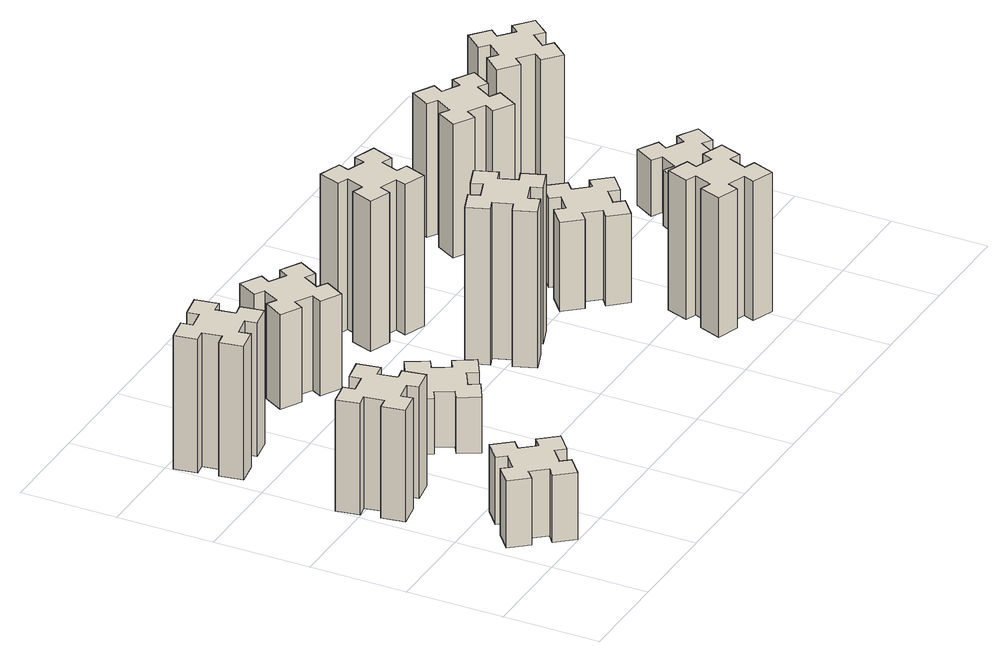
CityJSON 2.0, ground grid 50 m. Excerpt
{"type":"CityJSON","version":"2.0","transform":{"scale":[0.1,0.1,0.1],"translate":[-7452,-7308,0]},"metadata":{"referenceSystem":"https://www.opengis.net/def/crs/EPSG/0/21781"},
"CityObjects":{
"building1":{"type":"Building","attributes":{"class":"1000","function":"1000","usage":"1000","yearOfConstruction":2016,"roofType":"1000","measuredHeight":36,"storeysAboveGround":30,"storeysBelowGround":0},"geometry":[{"type":"Solid","lod":"1","boundaries":[[[[0,1,2,3,4,5,6,7,8,9,10,11,12,13,14,15,16,17,18,19]],[[17,16,20,21]],[[16,15,22,20]],[[15,14,23,22]],[[14,13,24,23]],[[13,12,25,24]],[[12,11,26,25]],[[11,10,27,26]],[[10,9,28,27]],[[9,8,29,28]],[[8,7,30,29]],[[7,6,31,30]],[[6,5,32,31]],[[5,4,33,32]],[[4,3,34,33]],[[3,2,35,34]],[[2,1,36,35]],[[1,0,37,36]],[[0,19,38,37]],[[19,18,39,38]],[[18,17,21,39]],[[24,25,26,27,28,29,30,31,32,33,34,35,36,37,38,39,21,20,22,23]]]]}]},
"building2":{"type":"Building","attributes":{"class":"1000","function":"1000","usage":"1000","yearOfConstruction":2016,"roofType":"1000","measuredHeight":60,"storeysAboveGround":30,"storeysBelowGround":0},"geometry":[{"type":"Solid","lod":"1","boundaries":[[[[40,41,42,43,44,45,46,47,48,49,50,51,52,53,54,55,56,57,58,59]],[[57,56,60,61]],[[56,55,62,60]],[[55,54,63,62]],[[54,53,64,63]],[[53,52,65,64]],[[52,51,66,65]],[[51,50,67,66]],[[50,49,68,67]],[[49,48,69,68]],[[48,47,70,69]],[[47,46,71,70]],[[46,45,72,71]],[[45,44,73,72]],[[44,43,74,73]],[[43,42,75,74]],[[42,41,76,75]],[[41,40,77,76]],[[40,59,78,77]],[[59,58,79,78]],[[58,57,61,79]],[[64,65,66,67,68,69,70,71,72,73,74,75,76,77,78,79,61,60,62,63]]]]}]},
"building3":{"type":"Building","attributes":{"class":"1000","function":"1000","usage":"1000","yearOfConstruction":2016,"roofType":"1000","measuredHeight":72,"storeysAboveGround":30,"storeysBelowGround":0},"geometry":[{"type":"Solid","lod":"1","boundaries":[[[[80,81,82,83,84,85,86,87,88,89,90,91,92,93,94,95,96,97,98,99]],[[97,96,100,101]],[[96,95,102,100]],[[95,94,103,102]],[[94,93,104,103]],[[93,92,105,104]],[[92,91,106,105]],[[91,90,107,106]],[[90,89,108,107]],[[89,88,109,108]],[[88,87,110,109]],[[87,86,111,110]],[[86,85,112,111]],[[85,84,113,112]],[[84,83,114,113]],[[83,82,115,114]],[[82,81,116,115]],[[81,80,117,116]],[[80,99,118,117]],[[99,98,119,118]],[[98,97,101,119]],[[104,105,106,107,108,109,110,111,112,113,114,115,116,117,118,119,101,100,102,103]]]]}]},
"building4":{"type":"Building","attributes":{"class":"1000","function":"1000","usage":"1000","yearOfConstruction":2016,"roofType":"1000","measuredHeight":30,"storeysAboveGround":30,"storeysBelowGround":0},"geometry":[{"type":"Solid","lod":"1","boundaries":[[[[120,121,122,123,124,125,126,127,128,129,130,131,132,133,134,135,136,137,138,139]],[[137,136,140,141]],[[136,135,142,140]],[[135,134,143,142]],[[134,133,144,143]],[[133,132,145,144]],[[132,131,146,145]],[[131,130,147,146]],[[130,129,148,147]],[[129,128,149,148]],[[128,127,150,149]],[[127,126,151,150]],[[126,125,152,151]],[[125,124,153,152]],[[124,123,154,153]],[[123,122,155,154]],[[122,121,156,155]],[[121,120,157,156]],[[120,139,158,157]],[[139,138,159,158]],[[138,137,141,159]],[[144,145,146,147,148,149,150,151,152,153,154,155,156,157,158,159,141,140,142,143]]]]}]},
"building5":{"type":"Building","attributes":{"class":"1000","function":"1000","usage":"1000","yearOfConstruction":2016,"roofType":"1000","measuredHeight":51,"storeysAboveGround":30,"storeysBelowGround":0},"geometry":[{"type":"Solid","lod":"1","boundaries":[[[[160,161,162,163,164,165,166,167,168,169,170,171,172,173,174,175,176,177,178,179]],[[177,176,180,181]],[[176,175,182,180]],[[175,174,183,182]],[[174,173,184,183]],[[173,172,185,184]],[[172,171,186,185]],[[171,170,187,186]],[[170,169,188,187]],[[169,168,189,188]],[[168,167,190,189]],[[167,166,191,190]],[[166,165,192,191]],[[165,164,193,192]],[[164,163,194,193]],[[163,162,195,194]],[[162,161,196,195]],[[161,160,197,196]],[[160,179,198,197]],[[179,178,199,198]],[[178,177,181,199]],[[184,185,186,187,188,189,190,191,192,193,194,195,196,197,198,199,181,180,182,183]]]]}]},
"building6":{"type":"Building","attributes":{"class":"1000","function":"1000","usage":"1000","yearOfConstruction":2016,"roofType":"1000","measuredHeight":84,"storeysAboveGround":30,"storeysBelowGround":0},"geometry":[{"type":"Solid","lod":"1","boundaries":[[[[200,201,202,203,204,205,206,207,208,209,210,211,212,213,214,215,216,217,218,219]],[[217,216,220,221]],[[216,215,222,220]],[[215,214,223,222]],[[214,213,224,223]],[[213,212,225,224]],[[212,211,226,225]],[[211,210,227,226]],[[210,209,228,227]],[[209,208,229,228]],[[208,207,230,229]],[[207,206,231,230]],[[206,205,232,231]],[[205,204,233,232]],[[204,203,234,233]],[[203,202,235,234]],[[202,201,236,235]],[[201,200,237,236]],[[200,219,238,237]],[[219,218,239,238]],[[218,217,221,239]],[[224,225,226,227,228,229,230,231,232,233,234,235,236,237,238,239,221,220,222,223]]]]}]},
"building7":{"type":"Building","attributes":{"class":"1000","function":"1000","usage":"1000","yearOfConstruction":2016,"roofType":"1000","measuredHeight":81,"storeysAboveGround":30,"storeysBelowGround":0},"geometry":[{"type":"Solid","lod":"1","boundaries":[[[[240,241,242,243,244,245,246,247,248,249,250,251,252,253,254,255,256,257,258,259]],[[257,256,260,261]],[[256,255,262,260]],[[255,254,263,262]],[[254,253,264,263]],[[253,252,265,264]],[[252,251,266,265]],[[251,250,267,266]],[[250,249,268,267]],[[249,248,269,268]],[[248,247,270,269]],[[247,246,271,270]],[[246,245,272,271]],[[245,244,273,272]],[[244,243,274,273]],[[243,242,275,274]],[[242,241,276,275]],[[241,240,277,276]],[[240,259,278,277]],[[259,258,279,278]],[[258,257,261,279]],[[264,265,266,267,268,269,270,271,272,273,274,275,276,277,278,279,261,260,262,263]]]]}]},
"building8":{"type":"Building","attributes":{"class":"1000","function":"1000","usage":"1000","yearOfConstruction":2016,"roofType":"1000","measuredHeight":75,"storeysAboveGround":30,"storeysBelowGround":0},"geometry":[{"type":"Solid","lod":"1","boundaries":[[[[280,281,282,283,284,285,286,287,288,289,290,291,292,293,294,295,296,297,298,299]],[[297,296,300,301]],[[296,295,302,300]],[[295,294,303,302]],[[294,293,304,303]],[[293,292,305,304]],[[292,291,306,305]],[[291,290,307,306]],[[290,289,308,307]],[[289,288,309,308]],[[288,287,310,309]],[[287,286,311,310]],[[286,285,312,311]],[[285,284,313,312]],[[284,283,314,313]],[[283,282,315,314]],[[282,281,316,315]],[[281,280,317,316]],[[280,299,318,317]],[[299,298,319,318]],[[298,297,301,319]],[[304,305,306,307,308,309,310,311,312,313,314,315,316,317,318,319,301,300,302,303]]]]}]},
"building9":{"type":"Building","attributes":{"class":"1000","function":"1000","usage":"1000","yearOfConstruction":2016,"roofType":"1000","measuredHeight":48,"storeysAboveGround":30,"storeysBelowGround":0},"geometry":[{"type":"Solid","lod":"1","boundaries":[[[[320,321,322,323,324,325,326,327,328,329,330,331,332,333,334,335,336,337,338,339]],[[337,336,340,341]],[[336,335,342,340]],[[335,334,343,342]],[[334,333,344,343]],[[333,332,345,344]],[[332,331,346,345]],[[331,330,347,346]],[[330,329,348,347]],[[329,328,349,348]],[[328,327,350,349]],[[327,326,351,350]],[[326,325,352,351]],[[325,324,353,352]],[[324,323,354,353]],[[323,322,355,354]],[[322,321,356,355]],[[321,320,357,356]],[[320,339,358,357]],[[339,338,359,358]],[[338,337,341,359]],[[344,345,346,347,348,349,350,351,352,353,354,355,356,357,358,359,341,340,342,343]]]]}]},
"building10":{"type":"Building","attributes":{"class":"1000","function":"1000","usage":"1000","yearOfConstruction":2016,"roofType":"1000","measuredHeight":72,"storeysAboveGround":30,"storeysBelowGround":0},"geometry":[{"type":"Solid","lod":"1","boundaries":[[[[360,361,362,363,364,365,366,367,368,369,370,371,372,373,374,375,376,377,378,379]],[[377,376,380,381]],[[376,375,382,380]],[[375,374,383,382]],[[374,373,384,383]],[[373,372,385,384]],[[372,371,386,385]],[[371,370,387,386]],[[370,369,388,387]],[[369,368,389,388]],[[368,367,390,389]],[[367,366,391,390]],[[366,365,392,391]],[[365,364,393,392]],[[364,363,394,393]],[[363,362,395,394]],[[362,361,396,395]],[[361,360,397,396]],[[360,379,398,397]],[[379,378,399,398]],[[378,377,381,399]],[[384,385,386,387,388,389,390,391,392,393,394,395,396,397,398,399,381,380,382,383]]]]}]},
"building11":{"type":"Building","attributes":{"class":"1000","function":"1000","usage":"1000","yearOfConstruction":2016,"roofType":"1000","measuredHeight":30,"storeysAboveGround":30,"storeysBelowGround":0},"geometry":[{"type":"Solid","lod":"1","boundaries":[[[[400,401,402,403,404,405,406,407,408,409,410,411,412,413,414,415,416,417,418,419]],[[417,416,420,421]],[[416,415,422,420]],[[415,414,423,422]],[[414,413,424,423]],[[413,412,425,424]],[[412,411,426,425]],[[411,410,427,426]],[[410,409,428,427]],[[409,408,429,428]],[[408,407,430,429]],[[407,406,431,430]],[[406,405,432,431]],[[405,404,433,432]],[[404,403,434,433]],[[403,402,435,434]],[[402,401,436,435]],[[401,400,437,436]],[[400,419,438,437]],[[419,418,439,438]],[[418,417,421,439]],[[424,425,426,427,428,429,430,431,432,433,434,435,436,437,438,439,421,420,422,423]]]]}]},
"building12":{"type":"Building","attributes":{"class":"1000","function":"1000","usage":"1000","yearOfConstruction":2016,"roofType":"1000","measuredHeight":72,"storeysAboveGround":30,"storeysBelowGround":0},"geometry":[{"type":"Solid","lod":"1","boundaries":[[[[440,441,442,443,444,445,446,447,448,449,450,451,452,453,454,455,456,457,458,459]],[[457,456,460,461]],[[456,455,462,460]],[[455,454,463,462]],[[454,453,464,463]],[[453,452,465,464]],[[452,451,466,465]],[[451,450,467,466]],[[450,449,468,467]],[[449,448,469,468]],[[448,447,470,469]],[[447,446,471,470]],[[446,445,472,471]],[[445,444,473,472]],[[444,443,474,473]],[[443,442,475,474]],[[442,441,476,475]],[[441,440,477,476]],[[440,459,478,477]],[[459,458,479,478]],[[458,457,461,479]],[[464,465,466,467,468,469,470,471,472,473,474,475,476,477,478,479,461,460,462,463]]]]}]}
},
"vertices":[
[189,213,0],[253,136,0],[207,98,0],[284,6,0],[376,83,0],[338,129,0],[414,193,0],[453,147,0],[545,224,0],[468,316,0],[422,278,0],[357,354,0],[403,393,0],[326,485,0],[234,408,0],[273,362,0],[196,297,0],[158,343,0],[66,266,0],[143,174,0],[196,297,360],[158,343,360],[273,362,360],[234,408,360],[326,485,360],[403,393,360],[357,354,360],[422,278,360],[468,316,360],[545,224,360],[453,147,360],[414,193,360],[338,129,360],[376,83,360],[284,6,360],[207,98,360],[253,136,360],[189,213,360],[143,174,360],[66,266,360],
[175,868,0],[274,886,0],[284,827,0],[402,847,0],[381,966,0],[322,955,0],[305,1054,0],[364,1064,0],[343,1182,0],[225,1161,0],[235,1102,0],[137,1085,0],[127,1144,0],[8,1123,0],[29,1005,0],[88,1015,0],[106,917,0],[47,907,0],[67,788,0],[186,809,0],[106,917,600],[47,907,600],[88,1015,600],[29,1005,600],[8,1123,600],[127,1144,600],[137,1085,600],[235,1102,600],[225,1161,600],[343,1182,600],[364,1064,600],[305,1054,600],[322,955,600],[381,966,600],[402,847,600],[284,827,600],[274,886,600],[175,868,600],[186,809,600],[67,788,600],
[322,1795,0],[305,1894,0],[364,1904,0],[343,2022,0],[225,2001,0],[235,1942,0],[137,1925,0],[127,1984,0],[8,1963,0],[29,1845,0],[88,1855,0],[106,1757,0],[47,1747,0],[67,1628,0],[186,1649,0],[175,1708,0],[274,1726,0],[284,1667,0],[402,1687,0],[381,1806,0],[274,1726,720],[284,1667,720],[175,1708,720],[186,1649,720],[67,1628,720],[47,1747,720],[106,1757,720],[88,1855,720],[29,1845,720],[8,1963,720],[127,1984,720],[137,1925,720],[235,1942,720],[225,2001,720],[343,2022,720],[364,1904,720],[305,1894,720],[322,1795,720],[381,1806,720],[402,1687,720],
[834,1106,0],[747,1056,0],[717,1108,0],[613,1048,0],[673,944,0],[725,974,0],[775,887,0],[723,857,0],[783,753,0],[887,813,0],[857,865,0],[944,915,0],[974,863,0],[1078,923,0],[1018,1027,0],[966,997,0],[916,1084,0],[968,1114,0],[908,1218,0],[804,1158,0],[916,1084,300],[968,1114,300],[966,997,300],[1018,1027,300],[1078,923,300],[974,863,300],[944,915,300],[857,865,300],[887,813,300],[783,753,300],[723,857,300],[775,887,300],[725,974,300],[673,944,300],[613,1048,300],[717,1108,300],[747,1056,300],[834,1106,300],[804,1158,300],[908,1218,300],
[847,1755,0],[934,1705,0],[904,1653,0],[1008,1593,0],[1068,1697,0],[1016,1727,0],[1066,1814,0],[1118,1784,0],[1178,1888,0],[1074,1948,0],[1044,1896,0],[957,1946,0],[987,1998,0],[883,2058,0],[823,1954,0],[875,1924,0],[825,1837,0],[773,1867,0],[713,1763,0],[817,1703,0],[825,1837,510],[773,1867,510],[875,1924,510],[823,1954,510],[883,2058,510],[987,1998,510],[957,1946,510],[1044,1896,510],[1074,1948,510],[1178,1888,510],[1118,1784,510],[1066,1814,510],[1016,1727,510],[1068,1697,510],[1008,1593,510],[904,1653,510],[934,1705,510],[847,1755,510],[817,1703,510],[713,1763,510],
[1806,1076,0],[1772,1170,0],[1828,1190,0],[1787,1303,0],[1674,1262,0],[1695,1206,0],[1601,1172,0],[1580,1228,0],[1467,1187,0],[1509,1074,0],[1565,1095,0],[1599,1001,0],[1543,980,0],[1584,867,0],[1697,909,0],[1676,965,0],[1770,999,0],[1790,943,0],[1903,984,0],[1862,1097,0],[1770,999,840],[1790,943,840],[1676,965,840],[1697,909,840],[1584,867,840],[1543,980,840],[1599,1001,840],[1565,1095,840],[1509,1074,840],[1467,1187,840],[1580,1228,840],[1601,1172,840],[1695,1206,840],[1674,1262,840],[1787,1303,840],[1828,1190,840],[1772,1170,840],[1806,1076,840],[1862,1097,840],[1903,984,840],
[1670,1812,0],[1576,1846,0],[1597,1902,0],[1484,1943,0],[1443,1830,0],[1499,1810,0],[1465,1716,0],[1409,1737,0],[1367,1624,0],[1480,1583,0],[1501,1639,0],[1595,1605,0],[1574,1549,0],[1687,1507,0],[1728,1620,0],[1672,1641,0],[1706,1735,0],[1762,1714,0],[1803,1827,0],[1690,1868,0],[1706,1735,810],[1762,1714,810],[1672,1641,810],[1728,1620,810],[1687,1507,810],[1574,1549,810],[1595,1605,810],[1501,1639,810],[1480,1583,810],[1367,1624,810],[1409,1737,810],[1465,1716,810],[1499,1810,810],[1443,1830,810],[1484,1943,810],[1597,1902,810],[1576,1846,810],[1670,1812,810],[1690,1868,810],[1803,1827,810],
[2510,432,0],[2416,466,0],[2437,522,0],[2324,563,0],[2283,450,0],[2339,430,0],[2305,336,0],[2249,357,0],[2207,244,0],[2320,203,0],[2341,259,0],[2435,225,0],[2414,169,0],[2527,127,0],[2568,240,0],[2512,261,0],[2546,355,0],[2602,334,0],[2643,447,0],[2530,488,0],[2546,355,750],[2602,334,750],[2512,261,750],[2568,240,750],[2527,127,750],[2414,169,750],[2435,225,750],[2341,259,750],[2320,203,750],[2207,244,750],[2249,357,750],[2305,336,750],[2339,430,750],[2283,450,750],[2324,563,750],[2437,522,750],[2416,466,750],[2510,432,750],[2530,488,750],[2643,447,750],
[2209,953,0],[2273,876,0],[2227,838,0],[2304,746,0],[2396,823,0],[2358,869,0],[2434,933,0],[2473,887,0],[2565,964,0],[2488,1056,0],[2442,1018,0],[2377,1094,0],[2423,1133,0],[2346,1225,0],[2254,1148,0],[2293,1102,0],[2216,1037,0],[2178,1083,0],[2086,1006,0],[2163,914,0],[2216,1037,480],[2178,1083,480],[2293,1102,480],[2254,1148,480],[2346,1225,480],[2423,1133,480],[2377,1094,480],[2442,1018,480],[2488,1056,480],[2565,964,480],[2473,887,480],[2434,933,480],[2358,869,480],[2396,823,480],[2304,746,480],[2227,838,480],[2273,876,480],[2209,953,480],[2163,914,480],[2086,1006,480],
[2455,1824,0],[2405,1737,0],[2353,1767,0],[2293,1663,0],[2397,1603,0],[2427,1655,0],[2514,1605,0],[2484,1553,0],[2588,1493,0],[2648,1597,0],[2596,1627,0],[2646,1714,0],[2698,1684,0],[2758,1788,0],[2654,1848,0],[2624,1796,0],[2537,1846,0],[2567,1898,0],[2463,1958,0],[2403,1854,0],[2537,1846,720],[2567,1898,720],[2624,1796,720],[2654,1848,720],[2758,1788,720],[2698,1684,720],[2646,1714,720],[2596,1627,720],[2648,1597,720],[2588,1493,720],[2484,1553,720],[2514,1605,720],[2427,1655,720],[2397,1603,720],[2293,1663,720],[2353,1767,720],[2405,1737,720],[2455,1824,720],[2403,1854,720],[2463,1958,720],
[3067,815,0],[3154,765,0],[3124,713,0],[3228,653,0],[3288,757,0],[3236,787,0],[3286,874,0],[3338,844,0],[3398,948,0],[3294,1008,0],[3264,956,0],[3177,1006,0],[3207,1058,0],[3103,1118,0],[3043,1014,0],[3095,984,0],[3045,897,0],[2993,927,0],[2933,823,0],[3037,763,0],[3045,897,300],[2993,927,300],[3095,984,300],[3043,1014,300],[3103,1118,300],[3207,1058,300],[3177,1006,300],[3264,956,300],[3294,1008,300],[3398,948,300],[3338,844,300],[3286,874,300],[3236,787,300],[3288,757,300],[3228,653,300],[3124,713,300],[3154,765,300],[3067,815,300],[3037,763,300],[2933,823,300],
[2956,1673,0],[3033,1609,0],[2994,1563,0],[3086,1486,0],[3163,1578,0],[3117,1616,0],[3182,1693,0],[3228,1654,0],[3305,1746,0],[3213,1823,0],[3174,1777,0],[3098,1842,0],[3136,1888,0],[3044,1965,0],[2967,1873,0],[3013,1834,0],[2949,1758,0],[2903,1796,0],[2826,1704,0],[2918,1627,0],[2949,1758,720],[2903,1796,720],[3013,1834,720],[2967,1873,720],[3044,1965,720],[3136,1888,720],[3098,1842,720],[3174,1777,720],[3213,1823,720],[3305,1746,720],[3228,1654,720],[3182,1693,720],[3117,1616,720],[3163,1578,720],[3086,1486,720],[2994,1563,720],[3033,1609,720],[2956,1673,720],[2918,1627,720],[2826,1704,720]
]}
